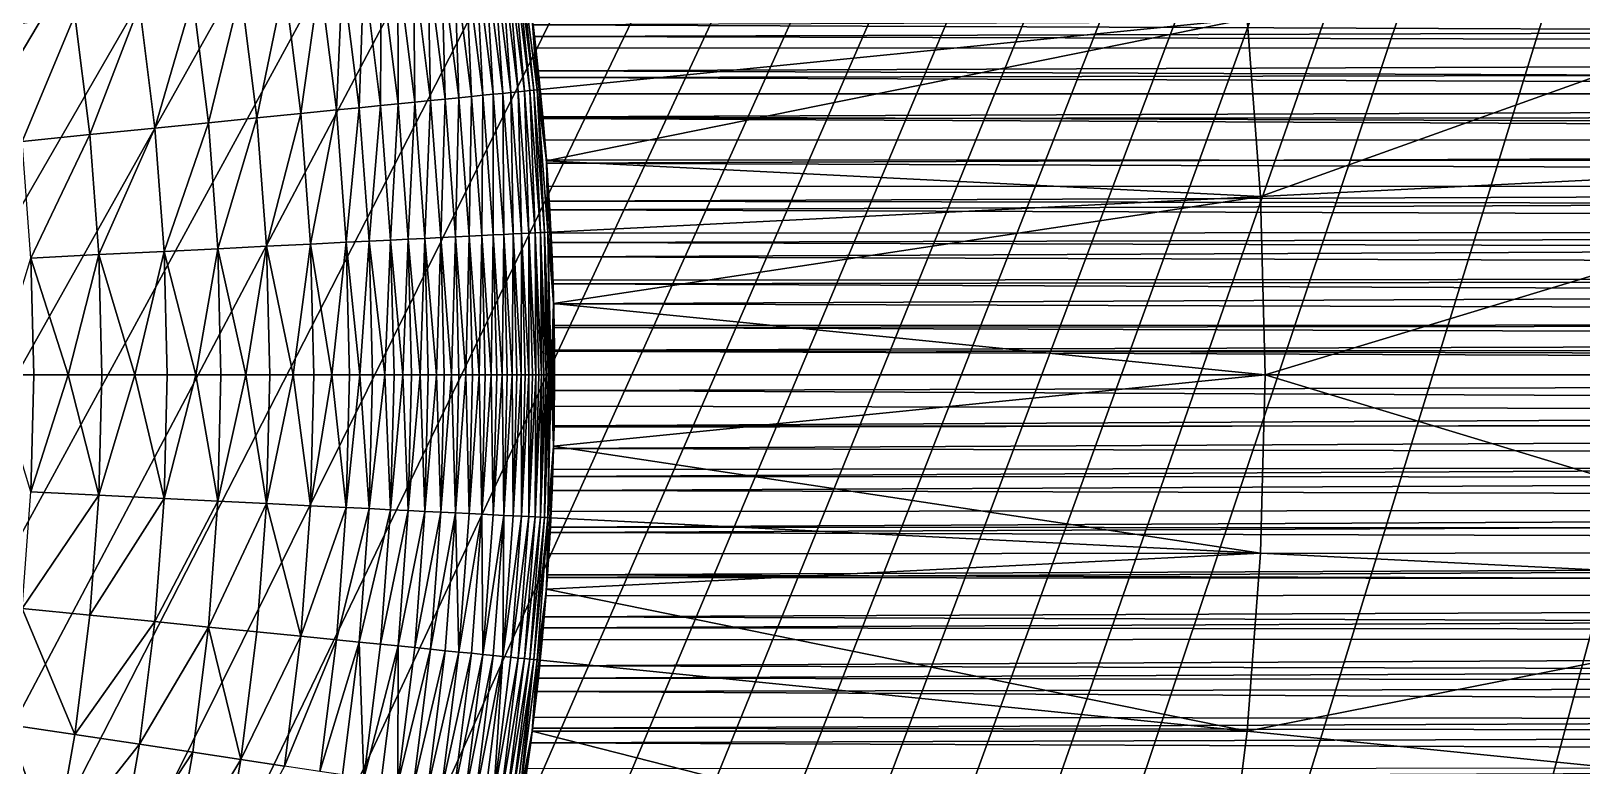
# Model space of a CAD drawing. Header units: millimetres. Extents: x -260 to 430, y -260 to 260.
# Drawn here: x 77.6 to 129.1, y -13 to 11.4 of the extents above; entities that cross this region are included whole.
import ezdxf

# ---------------------------------------------------------------- set-up
doc = ezdxf.new("R2010")
doc.units = ezdxf.units.MM
doc.header["$MEASUREMENT"] = 0
doc.layers.add('MESH_3D', color=2, linetype='CONTINUOUS')

msp = doc.modelspace()

# ---------------------------------------------------------------- linework, layer by layer
at = {"layer": 'MESH_3D'}
for points in [[(181.542, 186.125, 2950), (-259.919, 6.482, 2950), (-260, 0, 2950)], [(181.542, 186.125, 2950), (-260, 0, 2950), (-259.919, -6.482, 2950)], [(181.542, 186.125, 2950), (-259.677, 12.96, 2950), (-259.919, 6.482, 2950)], [(181.542, 186.125, 2950), (-259.919, -6.482, 2950), (-259.677, -12.96, 2950)], [(181.542, 186.125, 2950), (-259.677, -12.96, 2950), (-259.273, -19.43, 2950)], [(181.542, 186.125, 2950), (-259.273, -19.43, 2950), (-258.708, -25.888, 2950)], [(181.542, 186.125, 2950), (-258.708, -25.888, 2950), (-257.982, -32.329, 2950)], [(181.542, 186.125, 2950), (-257.982, -32.329, 2950), (-257.096, -38.751, 2950)], [(181.542, 186.125, 2950), (-257.096, -38.751, 2950), (-256.05, -45.149, 2950)], [(181.542, 186.125, 2950), (-256.05, -45.149, 2950), (-254.845, -51.518, 2950)], [(181.542, 186.125, 2950), (-254.845, -51.518, 2950), (-253.481, -57.855, 2950)], [(181.542, 186.125, 2950), (-253.481, -57.855, 2950), (-251.96, -64.157, 2950)], [(181.542, 186.125, 2950), (-251.96, -64.157, 2950), (-250.282, -70.419, 2950)], [(181.542, 186.125, 2950), (-250.282, -70.419, 2950), (-248.449, -76.636, 2950)], [(181.542, 186.125, 2950), (-248.449, -76.636, 2950), (-246.461, -82.807, 2950)], [(181.542, 186.125, 2950), (-246.461, -82.807, 2950), (-244.32, -88.925, 2950)], [(181.542, 186.125, 2950), (-244.32, -88.925, 2950), (-242.027, -94.989, 2950)], [(181.542, 186.125, 2950), (-242.027, -94.989, 2950), (-239.584, -100.993, 2950)], [(181.542, 186.125, 2950), (-239.584, -100.993, 2950), (-236.992, -106.935, 2950)], [(181.542, 186.125, 2950), (-236.992, -106.935, 2950), (-234.252, -112.81, 2950)], [(181.542, 186.125, 2950), (-234.252, -112.81, 2950), (-231.367, -118.615, 2950)], [(181.542, 186.125, 2950), (-231.367, -118.615, 2950), (-228.338, -124.346, 2950)], [(181.542, 186.125, 2950), (-228.338, -124.346, 2950), (-225.167, -130, 2950)], [(181.542, 186.125, 2950), (-225.167, -130, 2950), (-221.856, -135.573, 2950)], [(181.542, 186.125, 2950), (-221.856, -135.573, 2950), (-218.407, -141.062, 2950)], [(181.542, 186.125, 2950), (-218.407, -141.062, 2950), (-214.822, -146.463, 2950)], [(181.542, 186.125, 2950), (-214.822, -146.463, 2950), (-211.104, -151.773, 2950)], [(181.542, 186.125, 2950), (-211.104, -151.773, 2950), (-207.254, -156.989, 2950)], [(181.542, 186.125, 2950), (-207.254, -156.989, 2950), (-203.276, -162.107, 2950)], [(181.542, 186.125, 2950), (-203.276, -162.107, 2950), (-199.172, -167.125, 2950)], [(181.542, 186.125, 2950), (-199.172, -167.125, 2950), (-194.943, -172.038, 2950)], [(181.542, 186.125, 2950), (-194.943, -172.038, 2950), (-190.593, -176.845, 2950)], [(181.542, 186.125, 2950), (-190.593, -176.845, 2950), (-186.125, -181.542, 2950)], [(181.542, 186.125, 2950), (-186.125, -181.542, 2950), (-181.542, -186.125, 2950)], [(181.542, 186.125, 2950), (-181.542, -186.125, 2950), (-176.845, -190.593, 2950)], [(181.542, 186.125, 2950), (-176.845, -190.593, 2950), (-172.038, -194.943, 2950)], [(181.542, 186.125, 2950), (-172.038, -194.943, 2950), (-167.125, -199.172, 2950)], [(181.542, 186.125, 2950), (-167.125, -199.172, 2950), (-162.107, -203.276, 2950)], [(181.542, 186.125, 2950), (-162.107, -203.276, 2950), (-156.989, -207.254, 2950)], [(181.542, 186.125, 2950), (-156.989, -207.254, 2950), (-151.773, -211.104, 2950)], [(181.542, 186.125, 2950), (-151.773, -211.104, 2950), (-146.463, -214.822, 2950)], [(181.542, 186.125, 2950), (-146.463, -214.822, 2950), (-141.062, -218.407, 2950)], [(181.542, 186.125, 2950), (-141.062, -218.407, 2950), (-135.573, -221.856, 2950)], [(181.542, 186.125, 2950), (-135.573, -221.856, 2950), (-130, -225.167, 2950)], [(181.542, 186.125, 2950), (-130, -225.167, 2950), (-124.346, -228.338, 2950)], [(181.542, 186.125, 2950), (-124.346, -228.338, 2950), (-118.615, -231.367, 2950)], [(181.542, 186.125, 2950), (-118.615, -231.367, 2950), (-112.81, -234.252, 2950)], [(181.542, 186.125, 2950), (-112.81, -234.252, 2950), (-106.935, -236.992, 2950)], [(181.542, 186.125, 2950), (-106.935, -236.992, 2950), (-100.993, -239.584, 2950)], [(181.542, 186.125, 2950), (-100.993, -239.584, 2950), (-94.989, -242.027, 2950)], [(181.542, 186.125, 2950), (-94.989, -242.027, 2950), (-88.925, -244.32, 2950)], [(181.542, 186.125, 2950), (-88.925, -244.32, 2950), (-82.807, -246.461, 2950)], [(181.542, 186.125, 2950), (-82.807, -246.461, 2950), (-76.636, -248.449, 2950)], [(181.542, 186.125, 2950), (-76.636, -248.449, 2950), (-70.419, -250.282, 2950)], [(181.542, 186.125, 2950), (-70.419, -250.282, 2950), (-64.157, -251.96, 2950)], [(181.542, 186.125, 2950), (-64.157, -251.96, 2950), (-57.855, -253.481, 2950)], [(181.542, 186.125, 2950), (-57.855, -253.481, 2950), (-51.518, -254.845, 2950)], [(181.542, 186.125, 2950), (-51.518, -254.845, 2950), (-45.149, -256.05, 2950)], [(181.542, 186.125, 2950), (-45.149, -256.05, 2950), (-38.751, -257.096, 2950)], [(181.542, 186.125, 2950), (-38.751, -257.096, 2950), (-32.329, -257.982, 2950)], [(181.542, 186.125, 2950), (-32.329, -257.982, 2950), (-25.888, -258.708, 2950)], [(181.542, 186.125, 2950), (-25.888, -258.708, 2950), (-19.43, -259.273, 2950)], [(181.542, 186.125, 2950), (-19.43, -259.273, 2950), (-12.96, -259.677, 2950)], [(181.542, 186.125, 2950), (-12.96, -259.677, 2950), (-6.482, -259.919, 2950)], [(181.542, 186.125, 2950), (-6.482, -259.919, 2950), (0, -260, 2950)], [(181.542, 186.125, 2950), (0, -260, 2950), (6.482, -259.919, 2950)], [(181.542, 186.125, 2950), (6.482, -259.919, 2950), (12.96, -259.677, 2950)], [(181.542, 186.125, 2950), (12.96, -259.677, 2950), (19.43, -259.273, 2950)], [(181.542, 186.125, 2950), (19.43, -259.273, 2950), (25.888, -258.708, 2950)], [(181.542, 186.125, 2950), (25.888, -258.708, 2950), (32.329, -257.982, 2950)], [(181.542, 186.125, 2950), (32.329, -257.982, 2950), (45.149, -256.05, 2950)], [(181.542, 186.125, 2950), (45.149, -256.05, 2950), (64.157, -251.96, 2950)], [(181.542, 186.125, 2950), (64.157, -251.96, 2950), (82.807, -246.461, 2950)], [(181.542, 186.125, 2950), (82.807, -246.461, 2950), (106.935, -236.992, 2950)], [(181.542, 186.125, 2950), (106.935, -236.992, 2950), (135.573, -221.856, 2950)], [(92.391, 13.926, -8.586), (92.623, 9.268, -9.487), (92.046, 13.874, -9.487)], [(92.7, 13.972, -7.688), (92.971, 9.303, -8.586), (92.391, 13.926, -8.586)], [(92.391, 13.926, -8.586), (92.971, 9.303, -8.586), (92.623, 9.268, -9.487)], [(92.975, 14.014, -6.786), (93.282, 9.334, -7.688), (92.7, 13.972, -7.688)], [(92.7, 13.972, -7.688), (93.282, 9.334, -7.688), (92.971, 9.303, -8.586)], [(93.217, 14.05, -5.878), (93.558, 9.362, -6.786), (92.975, 14.014, -6.786)], [(92.975, 14.014, -6.786), (93.558, 9.362, -6.786), (93.282, 9.334, -7.688)], [(93.423, 14.081, -4.973), (93.801, 9.386, -5.878), (93.217, 14.05, -5.878)], [(93.217, 14.05, -5.878), (93.801, 9.386, -5.878), (93.558, 9.362, -6.786)], [(93.594, 14.107, -4.065), (94.008, 9.407, -4.973), (93.423, 14.081, -4.973)], [(93.423, 14.081, -4.973), (94.008, 9.407, -4.973), (93.801, 9.386, -5.878)], [(93.732, 14.128, -3.153), (94.181, 9.424, -4.065), (93.594, 14.107, -4.065)], [(93.594, 14.107, -4.065), (94.181, 9.424, -4.065), (94.008, 9.407, -4.973)], [(93.834, 14.143, -2.245), (94.319, 9.438, -3.153), (93.732, 14.128, -3.153)], [(93.732, 14.128, -3.153), (94.319, 9.438, -3.153), (94.181, 9.424, -4.065)], [(93.834, 14.143, -2.245), (94.263, 11.813), (94.422, 9.448, -2.245)], [(93.834, 14.143, -2.245), (94.422, 9.448, -2.245), (94.319, 9.438, -3.153)], [(141.437, 14.153, 2228.571), (118.424, 5.91, 2214.286), (117.982, 11.806, 2214.286)], [(141.437, 14.153, 2228.571), (141.966, 7.085, 2228.571), (118.424, 5.91, 2214.286)], [(89.251, 13.452, -14.817), (89.232, 8.929, -15.675), (88.676, 13.366, -15.675)], [(89.251, 13.452, -14.817), (89.811, 8.987, -14.817), (89.232, 8.929, -15.675)], [(89.801, 13.535, -13.942), (89.811, 8.987, -14.817), (89.251, 13.452, -14.817)], [(90.32, 13.614, -13.056), (90.364, 9.042, -13.942), (89.801, 13.535, -13.942)], [(89.801, 13.535, -13.942), (90.364, 9.042, -13.942), (89.811, 8.987, -14.817)], [(90.802, 13.686, -12.172), (90.887, 9.095, -13.056), (90.32, 13.614, -13.056)], [(90.32, 13.614, -13.056), (90.887, 9.095, -13.056), (90.364, 9.042, -13.942)], [(91.252, 13.754, -11.28), (91.372, 9.143, -12.172), (90.802, 13.686, -12.172)], [(90.802, 13.686, -12.172), (91.372, 9.143, -12.172), (90.887, 9.095, -13.056)], [(91.668, 13.817, -10.381), (91.824, 9.188, -11.28), (91.252, 13.754, -11.28)], [(91.252, 13.754, -11.28), (91.824, 9.188, -11.28), (91.372, 9.143, -12.172)], [(92.046, 13.874, -9.487), (92.243, 9.23, -10.381), (91.668, 13.817, -10.381)], [(91.668, 13.817, -10.381), (92.243, 9.23, -10.381), (91.824, 9.188, -11.28)], [(92.046, 13.874, -9.487), (92.623, 9.268, -9.487), (92.243, 9.23, -10.381)], [(86.048, 12.97, -19.056), (85.132, 8.519, -20.646), (84.601, 12.752, -20.646)], [(86.048, 12.97, -19.056), (86.588, 8.664, -19.056), (85.132, 8.519, -20.646)], [(87.219, 13.146, -17.643), (86.588, 8.664, -19.056), (86.048, 12.97, -19.056)], [(87.219, 13.146, -17.643), (87.766, 8.782, -17.643), (86.588, 8.664, -19.056)], [(87.966, 13.259, -16.667), (87.766, 8.782, -17.643), (87.219, 13.146, -17.643)], [(87.966, 13.259, -16.667), (88.518, 8.858, -16.667), (87.766, 8.782, -17.643)], [(88.676, 13.366, -15.675), (88.518, 8.858, -16.667), (87.966, 13.259, -16.667)], [(88.676, 13.366, -15.675), (89.232, 8.929, -15.675), (88.518, 8.858, -16.667)], [(83.001, 12.51, -22.245), (81.746, 8.18, -23.852), (81.237, 12.244, -23.852)], [(83.001, 12.51, -22.245), (83.521, 8.358, -22.245), (81.746, 8.18, -23.852)], [(84.601, 12.752, -20.646), (83.521, 8.358, -22.245), (83.001, 12.51, -22.245)], [(84.601, 12.752, -20.646), (85.132, 8.519, -20.646), (83.521, 8.358, -22.245)], [(94.165, 12.569, 112.901), (94.336, 11.215, 112.741), (94.263, 11.813)], [(94.336, 11.215, 112.741), (94.165, 12.569, 112.901), (406.582, 12.155, 399.183)], [(79.088, 11.921, -25.632), (77.343, 7.739, -27.31), (76.861, 11.585, -27.31)], [(79.088, 11.921, -25.632), (79.584, 7.964, -25.632), (77.343, 7.739, -27.31)], [(81.237, 12.244, -23.852), (79.584, 7.964, -25.632), (79.088, 11.921, -25.632)], [(81.237, 12.244, -23.852), (81.746, 8.18, -23.852), (79.584, 7.964, -25.632)], [(94.289, 11.6, 300.078), (290.84, 10.814, 480.423), (291.091, 12.309, 480.313)], [(94.336, 11.215, 112.741), (406.582, 12.155, 399.183), (406.772, 10.433, 398.976)], [(94.491, 9.455, -1.336), (94.422, 9.448, -2.245), (94.263, 11.813)], [(94.524, 9.459, -0.441), (94.263, 11.813), (94.528, 9.459)], [(94.524, 9.459, -0.441), (94.491, 9.455, -1.336), (94.263, 11.813)], [(94.263, 11.813), (94.336, 11.215, 112.741), (94.528, 9.459)], [(94.263, 11.813, 2200), (94.528, 9.459, 2200), (94.379, 10.841, 300.329)], [(94.263, 11.813, 2200), (94.379, 10.841, 300.329), (94.289, 11.6, 300.078)], [(117.982, 11.806, 2214.286), (94.528, 9.459, 2200), (94.263, 11.813, 2200)], [(94.289, 11.6, 300.078), (94.379, 10.841, 300.329), (290.84, 10.814, 480.423)], [(117.982, 11.806, 2214.286), (94.734, 7.099, 2200), (94.528, 9.459, 2200)], [(117.982, 11.806, 2214.286), (118.424, 5.91, 2214.286), (94.734, 7.099, 2200)], [(94.336, 11.215, 112.741), (94.487, 9.857, 112.6), (94.528, 9.459)], [(94.487, 9.857, 112.6), (94.336, 11.215, 112.741), (406.772, 10.433, 398.976)], [(94.528, 9.459, 2200), (94.464, 10.08, 300.562), (94.379, 10.841, 300.329)], [(94.379, 10.841, 300.329), (94.464, 10.08, 300.562), (290.84, 10.814, 480.423)], [(94.464, 10.08, 300.562), (290.623, 9.315, 480.519), (290.84, 10.814, 480.423)], [(94.487, 9.857, 112.6), (406.772, 10.433, 398.976), (406.934, 8.704, 398.8)], [(94.528, 9.459, 2200), (94.542, 9.316, 300.779), (94.464, 10.08, 300.562)], [(94.464, 10.08, 300.562), (94.542, 9.316, 300.779), (290.623, 9.315, 480.519)], [(94.487, 9.857, 112.6), (94.619, 8.496, 112.477), (94.528, 9.459)], [(94.619, 8.496, 112.477), (94.487, 9.857, 112.6), (406.934, 8.704, 398.8)], [(92.623, 9.268, -9.487), (92.588, 4.621, -10.381), (92.243, 9.23, -10.381)], [(92.623, 9.268, -9.487), (92.97, 4.64, -9.487), (92.588, 4.621, -10.381)], [(92.971, 9.303, -8.586), (92.97, 4.64, -9.487), (92.623, 9.268, -9.487)], [(92.971, 9.303, -8.586), (93.319, 4.657, -8.586), (92.97, 4.64, -9.487)], [(93.282, 9.334, -7.688), (93.319, 4.657, -8.586), (92.971, 9.303, -8.586)], [(93.558, 9.362, -6.786), (93.631, 4.673, -7.688), (93.282, 9.334, -7.688)], [(93.282, 9.334, -7.688), (93.631, 4.673, -7.688), (93.319, 4.657, -8.586)], [(93.801, 9.386, -5.878), (93.909, 4.687, -6.786), (93.558, 9.362, -6.786)], [(93.558, 9.362, -6.786), (93.909, 4.687, -6.786), (93.631, 4.673, -7.688)], [(94.008, 9.407, -4.973), (94.153, 4.699, -5.878), (93.801, 9.386, -5.878)], [(93.801, 9.386, -5.878), (94.153, 4.699, -5.878), (93.909, 4.687, -6.786)], [(94.181, 9.424, -4.065), (94.361, 4.709, -4.973), (94.008, 9.407, -4.973)], [(94.008, 9.407, -4.973), (94.361, 4.709, -4.973), (94.153, 4.699, -5.878)], [(94.319, 9.438, -3.153), (94.534, 4.718, -4.065), (94.181, 9.424, -4.065)], [(94.181, 9.424, -4.065), (94.534, 4.718, -4.065), (94.361, 4.709, -4.973)], [(94.422, 9.448, -2.245), (94.673, 4.725, -3.153), (94.319, 9.438, -3.153)], [(94.319, 9.438, -3.153), (94.673, 4.725, -3.153), (94.534, 4.718, -4.065)], [(94.491, 9.455, -1.336), (94.734, 7.099), (94.422, 9.448, -2.245)], [(94.422, 9.448, -2.245), (94.734, 7.099), (94.776, 4.73, -2.245)], [(94.422, 9.448, -2.245), (94.776, 4.73, -2.245), (94.673, 4.725, -3.153)], [(94.524, 9.459, -0.441), (94.734, 7.099), (94.491, 9.455, -1.336)], [(94.524, 9.459, -0.441), (94.528, 9.459), (94.734, 7.099)], [(94.528, 9.459), (94.619, 8.496, 112.477), (94.734, 7.099)], [(94.528, 9.459, 2200), (94.734, 7.099, 2200), (94.614, 8.551, 300.978)], [(94.528, 9.459, 2200), (94.614, 8.551, 300.978), (94.542, 9.316, 300.779)], [(94.542, 9.316, 300.779), (94.614, 8.551, 300.978), (290.623, 9.315, 480.519)], [(94.614, 8.551, 300.978), (290.437, 7.811, 480.601), (290.623, 9.315, 480.519)], [(87.766, 8.782, -17.643), (86.912, 4.338, -19.056), (86.588, 8.664, -19.056)], [(87.766, 8.782, -17.643), (88.094, 4.397, -17.643), (86.912, 4.338, -19.056)], [(88.518, 8.858, -16.667), (88.094, 4.397, -17.643), (87.766, 8.782, -17.643)], [(88.518, 8.858, -16.667), (88.85, 4.434, -16.667), (88.094, 4.397, -17.643)], [(89.232, 8.929, -15.675), (88.85, 4.434, -16.667), (88.518, 8.858, -16.667)], [(89.232, 8.929, -15.675), (89.566, 4.47, -15.675), (88.85, 4.434, -16.667)], [(89.811, 8.987, -14.817), (89.566, 4.47, -15.675), (89.232, 8.929, -15.675)], [(89.811, 8.987, -14.817), (90.147, 4.499, -14.817), (89.566, 4.47, -15.675)], [(90.364, 9.042, -13.942), (90.147, 4.499, -14.817), (89.811, 8.987, -14.817)], [(90.364, 9.042, -13.942), (90.703, 4.527, -13.942), (90.147, 4.499, -14.817)], [(90.887, 9.095, -13.056), (90.703, 4.527, -13.942), (90.364, 9.042, -13.942)], [(90.887, 9.095, -13.056), (91.227, 4.553, -13.056), (90.703, 4.527, -13.942)], [(91.372, 9.143, -12.172), (91.227, 4.553, -13.056), (90.887, 9.095, -13.056)], [(91.372, 9.143, -12.172), (91.714, 4.577, -12.172), (91.227, 4.553, -13.056)], [(91.824, 9.188, -11.28), (91.714, 4.577, -12.172), (91.372, 9.143, -12.172)], [(91.824, 9.188, -11.28), (92.168, 4.6, -11.28), (91.714, 4.577, -12.172)], [(92.243, 9.23, -10.381), (92.168, 4.6, -11.28), (91.824, 9.188, -11.28)], [(92.243, 9.23, -10.381), (92.588, 4.621, -10.381), (92.168, 4.6, -11.28)], [(83.521, 8.358, -22.245), (82.052, 4.095, -23.852), (81.746, 8.18, -23.852)], [(83.521, 8.358, -22.245), (83.834, 4.184, -22.245), (82.052, 4.095, -23.852)], [(85.132, 8.519, -20.646), (83.834, 4.184, -22.245), (83.521, 8.358, -22.245)], [(85.132, 8.519, -20.646), (85.451, 4.265, -20.646), (83.834, 4.184, -22.245)], [(86.588, 8.664, -19.056), (85.451, 4.265, -20.646), (85.132, 8.519, -20.646)], [(86.588, 8.664, -19.056), (86.912, 4.338, -19.056), (85.451, 4.265, -20.646)], [(94.734, 7.099, 2200), (94.681, 7.784, 301.161), (94.614, 8.551, 300.978)], [(94.614, 8.551, 300.978), (94.681, 7.784, 301.161), (290.437, 7.811, 480.601)], [(94.619, 8.496, 112.477), (406.934, 8.704, 398.8), (407.066, 6.97, 398.656)], [(94.619, 8.496, 112.477), (94.732, 7.131, 112.372), (94.734, 7.099)], [(94.732, 7.131, 112.372), (94.619, 8.496, 112.477), (407.066, 6.97, 398.656)], [(79.584, 7.964, -25.632), (77.632, 3.874, -27.31), (77.343, 7.739, -27.31)], [(79.584, 7.964, -25.632), (79.882, 3.987, -25.632), (77.632, 3.874, -27.31)], [(81.746, 8.18, -23.852), (79.882, 3.987, -25.632), (79.584, 7.964, -25.632)], [(81.746, 8.18, -23.852), (82.052, 4.095, -23.852), (79.882, 3.987, -25.632)], [(94.681, 7.784, 301.161), (94.741, 7.015, 301.327), (290.437, 7.811, 480.601)], [(94.734, 7.099, 2200), (94.741, 7.015, 301.327), (94.681, 7.784, 301.161)], [(94.741, 7.015, 301.327), (290.284, 6.303, 480.668), (290.437, 7.811, 480.601)], [(94.732, 7.131, 112.372), (94.825, 5.763, 112.286), (94.734, 7.099)], [(94.825, 5.763, 112.286), (94.732, 7.131, 112.372), (407.066, 6.97, 398.656)], [(94.844, 4.733, -1.336), (94.776, 4.73, -2.245), (94.734, 7.099)], [(94.878, 4.735, -0.441), (94.734, 7.099), (94.882, 4.735)], [(94.878, 4.735, -0.441), (94.844, 4.733, -1.336), (94.734, 7.099)], [(94.734, 7.099), (94.825, 5.763, 112.286), (94.882, 4.735)], [(94.734, 7.099, 2200), (94.795, 6.244, 301.476), (94.741, 7.015, 301.327)], [(94.734, 7.099, 2200), (94.882, 4.735, 2200), (94.795, 6.244, 301.476)], [(118.424, 5.91, 2214.286), (94.882, 4.735, 2200), (94.734, 7.099, 2200)], [(94.741, 7.015, 301.327), (94.795, 6.244, 301.476), (290.284, 6.303, 480.668)], [(94.825, 5.763, 112.286), (407.066, 6.97, 398.656), (407.168, 5.231, 398.543)], [(141.966, 7.085, 2228.571), (118.571, 0, 2214.286), (118.424, 5.91, 2214.286)], [(141.966, 7.085, 2228.571), (142.143, 0, 2228.571), (118.571, 0, 2214.286)], [(94.795, 6.244, 301.476), (94.842, 5.471, 301.608), (290.284, 6.303, 480.668)], [(94.882, 4.735, 2200), (94.842, 5.471, 301.608), (94.795, 6.244, 301.476)], [(94.842, 5.471, 301.608), (290.164, 4.793, 480.721), (290.284, 6.303, 480.668)], [(94.825, 5.763, 112.286), (94.898, 4.391, 112.217), (94.882, 4.735)], [(94.898, 4.391, 112.217), (94.825, 5.763, 112.286), (407.168, 5.231, 398.543)], [(118.424, 5.91, 2214.286), (94.97, 2.368, 2200), (94.882, 4.735, 2200)], [(118.424, 5.91, 2214.286), (118.571, 0, 2214.286), (94.97, 2.368, 2200)], [(94.882, 4.735, 2200), (94.884, 4.696, 301.723), (94.842, 5.471, 301.608)], [(94.842, 5.471, 301.608), (94.884, 4.696, 301.723), (290.164, 4.793, 480.721)], [(94.898, 4.391, 112.217), (407.168, 5.231, 398.543), (407.242, 3.489, 398.463)], [(92.97, 4.64, -9.487), (92.899, 0, -9.934), (92.588, 4.621, -10.381)], [(92.97, 4.64, -9.487), (93.086, 0, -9.487), (92.899, 0, -9.934)], [(93.319, 4.657, -8.586), (93.264, 0, -9.038), (92.97, 4.64, -9.487)], [(92.97, 4.64, -9.487), (93.264, 0, -9.038), (93.086, 0, -9.487)], [(93.319, 4.657, -8.586), (93.435, 0, -8.586), (93.264, 0, -9.038)], [(93.631, 4.673, -7.688), (93.596, 0, -8.136), (93.319, 4.657, -8.586)], [(93.319, 4.657, -8.586), (93.596, 0, -8.136), (93.435, 0, -8.586)], [(93.631, 4.673, -7.688), (93.747, 0, -7.688), (93.596, 0, -8.136)], [(93.909, 4.687, -6.786), (93.891, 0, -7.237), (93.631, 4.673, -7.688)], [(93.631, 4.673, -7.688), (93.891, 0, -7.237), (93.747, 0, -7.688)], [(93.909, 4.687, -6.786), (94.026, 0, -6.786), (93.891, 0, -7.237)], [(94.153, 4.699, -5.878), (94.152, 0, -6.333), (93.909, 4.687, -6.786)], [(93.909, 4.687, -6.786), (94.152, 0, -6.333), (94.026, 0, -6.786)], [(94.153, 4.699, -5.878), (94.27, 0, -5.878), (94.152, 0, -6.333)], [(94.361, 4.709, -4.973), (94.379, 0, -5.424), (94.153, 4.699, -5.878)], [(94.153, 4.699, -5.878), (94.379, 0, -5.424), (94.27, 0, -5.878)], [(94.534, 4.718, -4.065), (94.569, 0, -4.52), (94.361, 4.709, -4.973)], [(94.361, 4.709, -4.973), (94.478, 0, -4.973), (94.379, 0, -5.424)], [(94.361, 4.709, -4.973), (94.569, 0, -4.52), (94.478, 0, -4.973)], [(94.673, 4.725, -3.153), (94.725, 0, -3.61), (94.534, 4.718, -4.065)], [(94.534, 4.718, -4.065), (94.651, 0, -4.065), (94.569, 0, -4.52)], [(94.534, 4.718, -4.065), (94.725, 0, -3.61), (94.651, 0, -4.065)], [(94.776, 4.73, -2.245), (94.847, 0, -2.698), (94.673, 4.725, -3.153)], [(94.673, 4.725, -3.153), (94.79, 0, -3.153), (94.725, 0, -3.61)], [(94.673, 4.725, -3.153), (94.847, 0, -2.698), (94.79, 0, -3.153)], [(94.844, 4.733, -1.336), (94.97, 2.368), (94.776, 4.73, -2.245)], [(94.776, 4.73, -2.245), (94.97, 2.368), (94.894, 0, -2.245)], [(94.776, 4.73, -2.245), (94.894, 0, -2.245), (94.847, 0, -2.698)], [(94.878, 4.735, -0.441), (94.97, 2.368), (94.844, 4.733, -1.336)], [(94.878, 4.735, -0.441), (94.882, 4.735), (94.97, 2.368)], [(94.882, 4.735), (94.898, 4.391, 112.217), (94.952, 3.015, 112.168)], [(94.882, 4.735), (94.952, 3.015, 112.168), (94.97, 2.368)], [(94.882, 4.735, 2200), (94.919, 3.918, 301.82), (94.884, 4.696, 301.723)], [(94.882, 4.735, 2200), (94.97, 2.368, 2200), (94.919, 3.918, 301.82)], [(94.884, 4.696, 301.723), (94.919, 3.918, 301.82), (290.164, 4.793, 480.721)], [(94.919, 3.918, 301.82), (290.077, 3.28, 480.759), (290.164, 4.793, 480.721)], [(83.834, 4.184, -22.245), (83.102, 0, -23.016), (82.052, 4.095, -23.852)], [(83.834, 4.184, -22.245), (83.938, 0, -22.245), (83.102, 0, -23.016)], [(85.451, 4.265, -20.646), (84.757, 0, -21.455), (83.834, 4.184, -22.245)], [(83.834, 4.184, -22.245), (84.757, 0, -21.455), (83.938, 0, -22.245)], [(85.451, 4.265, -20.646), (85.557, 0, -20.646), (84.757, 0, -21.455)], [(86.912, 4.338, -19.056), (86.337, 0, -19.818), (85.451, 4.265, -20.646)], [(85.451, 4.265, -20.646), (86.337, 0, -19.818), (85.557, 0, -20.646)], [(86.912, 4.338, -19.056), (87.02, 0, -19.056), (86.337, 0, -19.818)], [(88.094, 4.397, -17.643), (87.62, 0, -18.356), (86.912, 4.338, -19.056)], [(86.912, 4.338, -19.056), (87.62, 0, -18.356), (87.02, 0, -19.056)], [(88.094, 4.397, -17.643), (88.204, 0, -17.643), (87.62, 0, -18.356)], [(88.85, 4.434, -16.667), (88.541, 0, -17.216), (88.094, 4.397, -17.643)], [(88.094, 4.397, -17.643), (88.541, 0, -17.216), (88.204, 0, -17.643)], [(88.85, 4.434, -16.667), (88.96, 0, -16.667), (88.541, 0, -17.216)], [(89.566, 4.47, -15.675), (89.369, 0, -16.11), (88.85, 4.434, -16.667)], [(88.85, 4.434, -16.667), (89.369, 0, -16.11), (88.96, 0, -16.667)], [(89.566, 4.47, -15.675), (89.678, 0, -15.675), (89.369, 0, -16.11)], [(90.147, 4.499, -14.817), (89.972, 0, -15.249), (89.566, 4.47, -15.675)], [(89.566, 4.47, -15.675), (89.972, 0, -15.249), (89.678, 0, -15.675)], [(90.147, 4.499, -14.817), (90.26, 0, -14.817), (89.972, 0, -15.249)], [(90.703, 4.527, -13.942), (90.541, 0, -14.382), (90.147, 4.499, -14.817)], [(90.147, 4.499, -14.817), (90.541, 0, -14.382), (90.26, 0, -14.817)], [(90.703, 4.527, -13.942), (90.815, 0, -13.942), (90.541, 0, -14.382)], [(91.227, 4.553, -13.056), (91.083, 0, -13.499), (90.703, 4.527, -13.942)], [(90.703, 4.527, -13.942), (91.083, 0, -13.499), (90.815, 0, -13.942)], [(91.227, 4.553, -13.056), (91.341, 0, -13.056), (91.083, 0, -13.499)], [(91.714, 4.577, -12.172), (91.588, 0, -12.616), (91.227, 4.553, -13.056)], [(91.227, 4.553, -13.056), (91.588, 0, -12.616), (91.341, 0, -13.056)], [(91.714, 4.577, -12.172), (91.828, 0, -12.172), (91.588, 0, -12.616)], [(92.168, 4.6, -11.28), (92.06, 0, -11.726), (91.714, 4.577, -12.172)], [(91.714, 4.577, -12.172), (92.06, 0, -11.726), (91.828, 0, -12.172)], [(92.168, 4.6, -11.28), (92.283, 0, -11.28), (92.06, 0, -11.726)], [(92.588, 4.621, -10.381), (92.498, 0, -10.829), (92.168, 4.6, -11.28)], [(92.168, 4.6, -11.28), (92.498, 0, -10.829), (92.283, 0, -11.28)], [(92.588, 4.621, -10.381), (92.704, 0, -10.381), (92.498, 0, -10.829)], [(92.588, 4.621, -10.381), (92.899, 0, -9.934), (92.704, 0, -10.381)], [(94.952, 3.015, 112.168), (94.898, 4.391, 112.217), (407.242, 3.489, 398.463)], [(77.632, 3.874, -27.31), (77.729, 0, -27.31), (76.447, 0, -28.2)], [(79.882, 3.987, -25.632), (78.864, 0, -26.483), (77.632, 3.874, -27.31)], [(77.632, 3.874, -27.31), (78.864, 0, -26.483), (77.729, 0, -27.31)], [(79.882, 3.987, -25.632), (79.981, 0, -25.632), (78.864, 0, -26.483)], [(82.052, 4.095, -23.852), (81.079, 0, -24.755), (79.882, 3.987, -25.632)], [(79.882, 3.987, -25.632), (81.079, 0, -24.755), (79.981, 0, -25.632)], [(82.052, 4.095, -23.852), (82.154, 0, -23.852), (81.079, 0, -24.755)], [(82.052, 4.095, -23.852), (83.102, 0, -23.016), (82.154, 0, -23.852)], [(94.97, 2.368, 2200), (94.948, 3.139, 301.9), (94.919, 3.918, 301.82)], [(94.919, 3.918, 301.82), (94.948, 3.139, 301.9), (290.077, 3.28, 480.759)], [(94.948, 3.139, 301.9), (94.971, 2.358, 301.962), (290.077, 3.28, 480.759)], [(94.97, 2.368, 2200), (94.971, 2.358, 301.962), (94.948, 3.139, 301.9)], [(94.952, 3.015, 112.168), (407.242, 3.489, 398.463), (407.286, 1.745, 398.415)], [(94.971, 2.358, 301.962), (290.022, 1.766, 480.783), (290.077, 3.28, 480.759)], [(94.952, 3.015, 112.168), (94.986, 1.636, 112.137), (94.97, 2.368)], [(94.986, 1.636, 112.137), (94.952, 3.015, 112.168), (407.286, 1.745, 398.415)], [(94.97, 2.368), (94.932, 0, -1.791), (94.894, 0, -2.245)], [(94.97, 2.368), (94.962, 0, -1.336), (94.932, 0, -1.791)], [(94.97, 2.368), (94.984, 0, -0.881), (94.962, 0, -1.336)], [(94.97, 2.368), (94.996, 0, -0.441), (94.984, 0, -0.881)], [(94.97, 2.368), (95, 0), (94.996, 0, -0.441)], [(94.97, 2.368), (94.986, 1.636, 112.137), (94.996, 0.819, 112.127)], [(94.97, 2.368), (94.996, 0.819, 112.127), (95, 0)], [(94.97, 2.368, 2200), (95, 0, 2200), (94.987, 1.574, 302.007)], [(94.97, 2.368, 2200), (94.987, 1.574, 302.007), (94.971, 2.358, 301.962)], [(118.571, 0, 2214.286), (95, 0, 2200), (94.97, 2.368, 2200)], [(94.971, 2.358, 301.962), (94.987, 1.574, 302.007), (290.022, 1.766, 480.783)], [(94.996, 0.819, 112.127), (94.986, 1.636, 112.137), (407.286, 1.745, 398.415)], [(94.987, 1.574, 302.007), (290.006, 0.883, 480.791), (290.022, 1.766, 480.783)], [(95, 0, 2200), (94.997, 0.788, 302.034), (94.987, 1.574, 302.007)], [(94.987, 1.574, 302.007), (94.997, 0.788, 302.034), (290.006, 0.883, 480.791)], [(94.996, 0.819, 112.127), (407.286, 1.745, 398.415), (407.301, 0, 398.399)], [(94.996, 0.819, 112.127), (95, 0, 112.124), (95, 0)], [(95, 0, 112.124), (94.996, 0.819, 112.127), (407.301, 0, 398.399)], [(94.997, 0.788, 302.034), (290, 0, 480.793), (290.006, 0.883, 480.791)], [(95, 0, 2200), (95, 0, 302.043), (94.997, 0.788, 302.034)], [(94.997, 0.788, 302.034), (95, 0, 302.043), (290, 0, 480.793)], [(77.632, -3.874, -27.31), (76.447, 0, -28.2), (77.729, 0, -27.31)], [(77.632, -3.874, -27.31), (77.729, 0, -27.31), (78.864, 0, -26.483)], [(79.882, -3.987, -25.632), (77.632, -3.874, -27.31), (78.864, 0, -26.483)], [(79.882, -3.987, -25.632), (78.864, 0, -26.483), (79.981, 0, -25.632)], [(79.882, -3.987, -25.632), (79.981, 0, -25.632), (81.079, 0, -24.755)], [(82.052, -4.095, -23.852), (79.882, -3.987, -25.632), (81.079, 0, -24.755)], [(82.052, -4.095, -23.852), (81.079, 0, -24.755), (82.154, 0, -23.852)], [(82.052, -4.095, -23.852), (82.154, 0, -23.852), (83.102, 0, -23.016)], [(83.834, -4.184, -22.245), (82.052, -4.095, -23.852), (83.102, 0, -23.016)], [(83.834, -4.184, -22.245), (83.102, 0, -23.016), (83.938, 0, -22.245)], [(83.834, -4.184, -22.245), (83.938, 0, -22.245), (84.757, 0, -21.455)], [(85.451, -4.265, -20.646), (83.834, -4.184, -22.245), (84.757, 0, -21.455)], [(85.451, -4.265, -20.646), (84.757, 0, -21.455), (85.557, 0, -20.646)], [(85.451, -4.265, -20.646), (85.557, 0, -20.646), (86.337, 0, -19.818)], [(86.912, -4.338, -19.056), (85.451, -4.265, -20.646), (86.337, 0, -19.818)], [(86.912, -4.338, -19.056), (86.337, 0, -19.818), (87.02, 0, -19.056)], [(86.912, -4.338, -19.056), (87.02, 0, -19.056), (87.62, 0, -18.356)], [(88.094, -4.397, -17.643), (86.912, -4.338, -19.056), (87.62, 0, -18.356)], [(88.094, -4.397, -17.643), (87.62, 0, -18.356), (88.204, 0, -17.643)], [(88.094, -4.397, -17.643), (88.204, 0, -17.643), (88.541, 0, -17.216)], [(88.85, -4.434, -16.667), (88.094, -4.397, -17.643), (88.541, 0, -17.216)], [(88.85, -4.434, -16.667), (88.541, 0, -17.216), (88.96, 0, -16.667)], [(88.85, -4.434, -16.667), (88.96, 0, -16.667), (89.369, 0, -16.11)], [(89.566, -4.47, -15.675), (88.85, -4.434, -16.667), (89.369, 0, -16.11)], [(89.566, -4.47, -15.675), (89.369, 0, -16.11), (89.678, 0, -15.675)], [(89.566, -4.47, -15.675), (89.678, 0, -15.675), (89.972, 0, -15.249)], [(90.147, -4.499, -14.817), (89.566, -4.47, -15.675), (89.972, 0, -15.249)], [(90.147, -4.499, -14.817), (89.972, 0, -15.249), (90.26, 0, -14.817)], [(90.147, -4.499, -14.817), (90.26, 0, -14.817), (90.541, 0, -14.382)], [(90.703, -4.527, -13.942), (90.147, -4.499, -14.817), (90.541, 0, -14.382)], [(90.703, -4.527, -13.942), (90.541, 0, -14.382), (90.815, 0, -13.942)], [(90.703, -4.527, -13.942), (90.815, 0, -13.942), (91.083, 0, -13.499)], [(91.227, -4.553, -13.056), (90.703, -4.527, -13.942), (91.083, 0, -13.499)], [(91.227, -4.553, -13.056), (91.083, 0, -13.499), (91.341, 0, -13.056)], [(91.227, -4.553, -13.056), (91.341, 0, -13.056), (91.588, 0, -12.616)], [(91.714, -4.577, -12.172), (91.227, -4.553, -13.056), (91.588, 0, -12.616)], [(91.714, -4.577, -12.172), (91.588, 0, -12.616), (91.828, 0, -12.172)], [(91.714, -4.577, -12.172), (91.828, 0, -12.172), (92.06, 0, -11.726)], [(92.168, -4.6, -11.28), (91.714, -4.577, -12.172), (92.06, 0, -11.726)], [(92.168, -4.6, -11.28), (92.06, 0, -11.726), (92.283, 0, -11.28)], [(92.168, -4.6, -11.28), (92.283, 0, -11.28), (92.498, 0, -10.829)], [(92.588, -4.621, -10.381), (92.168, -4.6, -11.28), (92.498, 0, -10.829)], [(92.588, -4.621, -10.381), (92.498, 0, -10.829), (92.704, 0, -10.381)], [(92.588, -4.621, -10.381), (92.704, 0, -10.381), (92.899, 0, -9.934)], [(92.97, -4.64, -9.487), (92.588, -4.621, -10.381), (92.899, 0, -9.934)], [(92.97, -4.64, -9.487), (92.899, 0, -9.934), (93.086, 0, -9.487)], [(92.97, -4.64, -9.487), (93.086, 0, -9.487), (93.264, 0, -9.038)], [(93.319, -4.657, -8.586), (92.97, -4.64, -9.487), (93.264, 0, -9.038)], [(93.319, -4.657, -8.586), (93.264, 0, -9.038), (93.435, 0, -8.586)], [(93.319, -4.657, -8.586), (93.435, 0, -8.586), (93.596, 0, -8.136)], [(93.631, -4.673, -7.688), (93.319, -4.657, -8.586), (93.596, 0, -8.136)], [(93.631, -4.673, -7.688), (93.596, 0, -8.136), (93.747, 0, -7.688)], [(93.631, -4.673, -7.688), (93.747, 0, -7.688), (93.891, 0, -7.237)], [(93.909, -4.687, -6.786), (93.631, -4.673, -7.688), (93.891, 0, -7.237)], [(93.909, -4.687, -6.786), (93.891, 0, -7.237), (94.026, 0, -6.786)], [(93.909, -4.687, -6.786), (94.026, 0, -6.786), (94.152, 0, -6.333)], [(94.153, -4.699, -5.878), (93.909, -4.687, -6.786), (94.152, 0, -6.333)], [(94.153, -4.699, -5.878), (94.152, 0, -6.333), (94.27, 0, -5.878)], [(94.153, -4.699, -5.878), (94.27, 0, -5.878), (94.379, 0, -5.424)], [(94.361, -4.709, -4.973), (94.153, -4.699, -5.878), (94.379, 0, -5.424)], [(94.361, -4.709, -4.973), (94.379, 0, -5.424), (94.478, 0, -4.973)], [(94.361, -4.709, -4.973), (94.478, 0, -4.973), (94.569, 0, -4.52)], [(94.534, -4.718, -4.065), (94.361, -4.709, -4.973), (94.569, 0, -4.52)], [(94.534, -4.718, -4.065), (94.569, 0, -4.52), (94.651, 0, -4.065)], [(94.534, -4.718, -4.065), (94.651, 0, -4.065), (94.725, 0, -3.61)], [(94.673, -4.725, -3.153), (94.534, -4.718, -4.065), (94.725, 0, -3.61)], [(94.673, -4.725, -3.153), (94.725, 0, -3.61), (94.79, 0, -3.153)], [(94.673, -4.725, -3.153), (94.79, 0, -3.153), (94.847, 0, -2.698)], [(94.776, -4.73, -2.245), (94.673, -4.725, -3.153), (94.847, 0, -2.698)], [(94.776, -4.73, -2.245), (94.894, 0, -2.245), (94.97, -2.368)], [(94.776, -4.73, -2.245), (94.847, 0, -2.698), (94.894, 0, -2.245)], [(94.932, 0, -1.791), (94.97, -2.368), (94.894, 0, -2.245)], [(94.962, 0, -1.336), (94.97, -2.368), (94.932, 0, -1.791)], [(94.984, 0, -0.881), (94.97, -2.368), (94.962, 0, -1.336)], [(94.996, 0, -0.441), (94.97, -2.368), (94.984, 0, -0.881)], [(95, 0), (94.97, -2.368), (94.996, 0, -0.441)], [(95, 0), (94.985, -1.687, 112.137), (94.97, -2.368)], [(95, 0, 2200), (94.97, -2.368, 2200), (94.994, -1.035, 302.028)], [(118.571, 0, 2214.286), (94.97, -2.368, 2200), (95, 0, 2200)], [(118.424, -5.91, 2214.286), (94.97, -2.368, 2200), (118.571, 0, 2214.286)], [(95, 0, 112.124), (94.985, -1.687, 112.137), (95, 0)], [(94.985, -1.687, 112.137), (95, 0, 112.124), (407.301, 0, 398.399)], [(94.985, -1.687, 112.137), (407.301, 0, 398.399), (407.286, -1.745, 398.415)], [(95, 0, 2200), (94.994, -1.035, 302.028), (94.999, -0.518, 302.039)], [(95, 0, 2200), (94.999, -0.518, 302.039), (95, 0, 302.043)], [(94.999, -0.518, 302.039), (290.015, -1.45, 480.787), (290, 0, 480.793)], [(95, 0, 302.043), (94.999, -0.518, 302.039), (290, 0, 480.793)], [(141.966, -7.085, 2228.571), (118.424, -5.91, 2214.286), (118.571, 0, 2214.286)], [(141.966, -7.085, 2228.571), (118.571, 0, 2214.286), (142.143, 0, 2228.571)], [(94.999, -0.518, 302.039), (94.994, -1.035, 302.028), (290.015, -1.45, 480.787)], [(94.969, -2.435, 301.957), (290.06, -2.899, 480.767), (290.015, -1.45, 480.787)], [(94.984, -1.735, 301.999), (94.969, -2.435, 301.957), (290.015, -1.45, 480.787)], [(94.97, -2.368, 2200), (94.984, -1.735, 301.999), (94.994, -1.035, 302.028)], [(94.994, -1.035, 302.028), (94.984, -1.735, 301.999), (290.015, -1.45, 480.787)], [(94.985, -1.687, 112.137), (94.94, -3.368, 112.179), (94.97, -2.368)], [(94.94, -3.368, 112.179), (94.985, -1.687, 112.137), (407.286, -1.745, 398.415)], [(94.94, -3.368, 112.179), (407.286, -1.745, 398.415), (407.242, -3.489, 398.463)], [(94.97, -2.368, 2200), (94.969, -2.435, 301.957), (94.984, -1.735, 301.999)], [(94.844, -4.733, -1.336), (94.776, -4.73, -2.245), (94.97, -2.368)], [(94.878, -4.735, -0.441), (94.844, -4.733, -1.336), (94.97, -2.368)], [(94.878, -4.735, -0.441), (94.97, -2.368), (94.882, -4.735)], [(94.97, -2.368), (94.94, -3.368, 112.179), (94.882, -4.735)], [(94.97, -2.368, 2200), (94.882, -4.735, 2200), (94.923, -3.833, 301.83)], [(118.424, -5.91, 2214.286), (94.882, -4.735, 2200), (94.97, -2.368, 2200)], [(94.97, -2.368, 2200), (94.923, -3.833, 301.83), (94.948, -3.134, 301.9)], [(94.97, -2.368, 2200), (94.948, -3.134, 301.9), (94.969, -2.435, 301.957)], [(94.969, -2.435, 301.957), (94.948, -3.134, 301.9), (290.06, -2.899, 480.767)], [(94.923, -3.833, 301.83), (290.135, -4.347, 480.734), (290.06, -2.899, 480.767)], [(94.948, -3.134, 301.9), (94.923, -3.833, 301.83), (290.06, -2.899, 480.767)], [(94.94, -3.368, 112.179), (94.866, -5.046, 112.248), (94.882, -4.735)], [(94.866, -5.046, 112.248), (94.94, -3.368, 112.179), (407.242, -3.489, 398.463)], [(94.866, -5.046, 112.248), (407.242, -3.489, 398.463), (407.168, -5.231, 398.543)], [(79.882, -3.987, -25.632), (77.343, -7.739, -27.31), (77.632, -3.874, -27.31)], [(79.882, -3.987, -25.632), (79.584, -7.964, -25.632), (77.343, -7.739, -27.31)], [(82.052, -4.095, -23.852), (79.584, -7.964, -25.632), (79.882, -3.987, -25.632)], [(82.052, -4.095, -23.852), (81.746, -8.18, -23.852), (79.584, -7.964, -25.632)], [(83.834, -4.184, -22.245), (81.746, -8.18, -23.852), (82.052, -4.095, -23.852)], [(94.882, -4.735, 2200), (94.892, -4.531, 301.745), (94.923, -3.833, 301.83)], [(94.923, -3.833, 301.83), (94.892, -4.531, 301.745), (290.135, -4.347, 480.734)], [(83.834, -4.184, -22.245), (83.521, -8.358, -22.245), (81.746, -8.18, -23.852)], [(85.451, -4.265, -20.646), (83.521, -8.358, -22.245), (83.834, -4.184, -22.245)], [(85.451, -4.265, -20.646), (85.132, -8.519, -20.646), (83.521, -8.358, -22.245)], [(85.451, -4.265, -20.646), (86.588, -8.664, -19.056), (85.132, -8.519, -20.646)], [(86.912, -4.338, -19.056), (86.588, -8.664, -19.056), (85.451, -4.265, -20.646)], [(88.094, -4.397, -17.643), (86.588, -8.664, -19.056), (86.912, -4.338, -19.056)], [(88.094, -4.397, -17.643), (87.766, -8.782, -17.643), (86.588, -8.664, -19.056)], [(88.85, -4.434, -16.667), (87.766, -8.782, -17.643), (88.094, -4.397, -17.643)], [(88.85, -4.434, -16.667), (88.518, -8.858, -16.667), (87.766, -8.782, -17.643)], [(89.566, -4.47, -15.675), (88.518, -8.858, -16.667), (88.85, -4.434, -16.667)], [(89.566, -4.47, -15.675), (89.232, -8.929, -15.675), (88.518, -8.858, -16.667)], [(90.147, -4.499, -14.817), (89.232, -8.929, -15.675), (89.566, -4.47, -15.675)], [(90.147, -4.499, -14.817), (89.811, -8.987, -14.817), (89.232, -8.929, -15.675)], [(90.703, -4.527, -13.942), (89.811, -8.987, -14.817), (90.147, -4.499, -14.817)], [(90.703, -4.527, -13.942), (90.364, -9.042, -13.942), (89.811, -8.987, -14.817)], [(91.227, -4.553, -13.056), (90.364, -9.042, -13.942), (90.703, -4.527, -13.942)], [(91.227, -4.553, -13.056), (90.887, -9.095, -13.056), (90.364, -9.042, -13.942)], [(91.714, -4.577, -12.172), (90.887, -9.095, -13.056), (91.227, -4.553, -13.056)], [(91.714, -4.577, -12.172), (91.372, -9.143, -12.172), (90.887, -9.095, -13.056)], [(91.714, -4.577, -12.172), (91.824, -9.188, -11.28), (91.372, -9.143, -12.172)], [(92.168, -4.6, -11.28), (91.824, -9.188, -11.28), (91.714, -4.577, -12.172)], [(92.588, -4.621, -10.381), (91.824, -9.188, -11.28), (92.168, -4.6, -11.28)], [(92.588, -4.621, -10.381), (92.243, -9.23, -10.381), (91.824, -9.188, -11.28)], [(92.588, -4.621, -10.381), (92.623, -9.268, -9.487), (92.243, -9.23, -10.381)], [(92.97, -4.64, -9.487), (92.623, -9.268, -9.487), (92.588, -4.621, -10.381)], [(94.856, -5.229, 301.646), (290.24, -5.793, 480.688), (290.135, -4.347, 480.734)], [(94.892, -4.531, 301.745), (94.856, -5.229, 301.646), (290.135, -4.347, 480.734)], [(94.882, -4.735, 2200), (94.856, -5.229, 301.646), (94.892, -4.531, 301.745)], [(93.319, -4.657, -8.586), (92.623, -9.268, -9.487), (92.97, -4.64, -9.487)], [(93.319, -4.657, -8.586), (92.971, -9.303, -8.586), (92.623, -9.268, -9.487)], [(93.319, -4.657, -8.586), (93.282, -9.334, -7.688), (92.971, -9.303, -8.586)], [(93.631, -4.673, -7.688), (93.282, -9.334, -7.688), (93.319, -4.657, -8.586)], [(93.909, -4.687, -6.786), (93.282, -9.334, -7.688), (93.631, -4.673, -7.688)], [(93.909, -4.687, -6.786), (93.558, -9.362, -6.786), (93.282, -9.334, -7.688)], [(94.153, -4.699, -5.878), (93.558, -9.362, -6.786), (93.909, -4.687, -6.786)], [(94.153, -4.699, -5.878), (93.801, -9.386, -5.878), (93.558, -9.362, -6.786)], [(94.361, -4.709, -4.973), (93.801, -9.386, -5.878), (94.153, -4.699, -5.878)], [(94.361, -4.709, -4.973), (94.008, -9.407, -4.973), (93.801, -9.386, -5.878)], [(94.534, -4.718, -4.065), (94.008, -9.407, -4.973), (94.361, -4.709, -4.973)], [(94.534, -4.718, -4.065), (94.181, -9.424, -4.065), (94.008, -9.407, -4.973)], [(94.673, -4.725, -3.153), (94.181, -9.424, -4.065), (94.534, -4.718, -4.065)], [(94.673, -4.725, -3.153), (94.319, -9.438, -3.153), (94.181, -9.424, -4.065)], [(94.776, -4.73, -2.245), (94.319, -9.438, -3.153), (94.673, -4.725, -3.153)], [(94.776, -4.73, -2.245), (94.422, -9.448, -2.245), (94.319, -9.438, -3.153)], [(94.776, -4.73, -2.245), (94.734, -7.099), (94.422, -9.448, -2.245)], [(94.844, -4.733, -1.336), (94.734, -7.099), (94.776, -4.73, -2.245)], [(94.878, -4.735, -0.441), (94.734, -7.099), (94.844, -4.733, -1.336)], [(94.878, -4.735, -0.441), (94.882, -4.735), (94.734, -7.099)], [(94.882, -4.735), (94.762, -6.718, 112.344), (94.734, -7.099)], [(94.882, -4.735, 2200), (94.734, -7.099, 2200), (94.815, -5.927, 301.533)], [(118.424, -5.91, 2214.286), (94.734, -7.099, 2200), (94.882, -4.735, 2200)], [(94.882, -4.735), (94.866, -5.046, 112.248), (94.762, -6.718, 112.344)], [(94.762, -6.718, 112.344), (94.866, -5.046, 112.248), (407.168, -5.231, 398.543)], [(94.882, -4.735, 2200), (94.815, -5.927, 301.533), (94.856, -5.229, 301.646)], [(94.762, -6.718, 112.344), (407.168, -5.231, 398.543), (407.066, -6.97, 398.656)], [(94.856, -5.229, 301.646), (94.815, -5.927, 301.533), (290.24, -5.793, 480.688)], [(118.424, -5.91, 2214.286), (117.982, -11.806, 2214.286), (94.734, -7.099, 2200)], [(94.734, -7.099, 2200), (94.769, -6.623, 301.405), (94.815, -5.927, 301.533)], [(94.769, -6.623, 301.405), (290.375, -7.236, 480.628), (290.24, -5.793, 480.688)], [(94.815, -5.927, 301.533), (94.769, -6.623, 301.405), (290.24, -5.793, 480.688)], [(141.966, -7.085, 2228.571), (117.982, -11.806, 2214.286), (118.424, -5.91, 2214.286)], [(94.734, -7.099, 2200), (94.718, -7.319, 301.264), (94.769, -6.623, 301.405)], [(94.769, -6.623, 301.405), (94.718, -7.319, 301.264), (290.375, -7.236, 480.628)], [(94.491, -9.455, -1.336), (94.422, -9.448, -2.245), (94.734, -7.099)], [(94.524, -9.459, -0.441), (94.491, -9.455, -1.336), (94.734, -7.099)], [(94.524, -9.459, -0.441), (94.734, -7.099), (94.528, -9.459)], [(94.734, -7.099), (94.629, -8.386, 112.467), (94.528, -9.459)], [(94.734, -7.099, 2200), (94.528, -9.459, 2200), (94.661, -8.015, 301.108)], [(117.982, -11.806, 2214.286), (94.528, -9.459, 2200), (94.734, -7.099, 2200)], [(94.762, -6.718, 112.344), (94.629, -8.386, 112.467), (94.734, -7.099)], [(94.629, -8.386, 112.467), (94.762, -6.718, 112.344), (407.066, -6.97, 398.656)], [(94.629, -8.386, 112.467), (407.066, -6.97, 398.656), (406.934, -8.704, 398.8)], [(94.734, -7.099, 2200), (94.661, -8.015, 301.108), (94.718, -7.319, 301.264)], [(141.966, -7.085, 2228.571), (141.437, -14.153, 2228.571), (117.982, -11.806, 2214.286)], [(94.661, -8.015, 301.108), (290.54, -8.677, 480.556), (290.375, -7.236, 480.628)], [(94.718, -7.319, 301.264), (94.661, -8.015, 301.108), (290.375, -7.236, 480.628)], [(77.343, -7.739, -27.31), (79.088, -11.921, -25.632), (76.861, -11.585, -27.31)], [(79.584, -7.964, -25.632), (79.088, -11.921, -25.632), (77.343, -7.739, -27.31)], [(81.746, -8.18, -23.852), (79.088, -11.921, -25.632), (79.584, -7.964, -25.632)], [(81.746, -8.18, -23.852), (81.237, -12.244, -23.852), (79.088, -11.921, -25.632)], [(83.521, -8.358, -22.245), (81.237, -12.244, -23.852), (81.746, -8.18, -23.852)], [(94.528, -9.459, 2200), (94.593, -8.786, 300.919), (94.661, -8.015, 301.108)], [(94.661, -8.015, 301.108), (94.593, -8.786, 300.919), (290.54, -8.677, 480.556)], [(83.521, -8.358, -22.245), (83.001, -12.51, -22.245), (81.237, -12.244, -23.852)], [(83.521, -8.358, -22.245), (84.601, -12.752, -20.646), (83.001, -12.51, -22.245)], [(85.132, -8.519, -20.646), (84.601, -12.752, -20.646), (83.521, -8.358, -22.245)], [(86.588, -8.664, -19.056), (84.601, -12.752, -20.646), (85.132, -8.519, -20.646)], [(86.588, -8.664, -19.056), (86.048, -12.97, -19.056), (84.601, -12.752, -20.646)], [(87.766, -8.782, -17.643), (86.048, -12.97, -19.056), (86.588, -8.664, -19.056)], [(94.629, -8.386, 112.467), (94.467, -10.049, 112.619), (94.528, -9.459)], [(94.467, -10.049, 112.619), (94.629, -8.386, 112.467), (406.934, -8.704, 398.8)], [(94.467, -10.049, 112.619), (406.934, -8.704, 398.8), (406.772, -10.433, 398.976)], [(94.509, -9.643, 300.688), (290.734, -10.113, 480.47), (290.54, -8.677, 480.556)], [(94.593, -8.786, 300.919), (94.509, -9.643, 300.688), (290.54, -8.677, 480.556)], [(87.766, -8.782, -17.643), (87.219, -13.146, -17.643), (86.048, -12.97, -19.056)], [(88.518, -8.858, -16.667), (87.219, -13.146, -17.643), (87.766, -8.782, -17.643)], [(88.518, -8.858, -16.667), (87.966, -13.259, -16.667), (87.219, -13.146, -17.643)], [(88.518, -8.858, -16.667), (88.676, -13.366, -15.675), (87.966, -13.259, -16.667)], [(89.232, -8.929, -15.675), (88.676, -13.366, -15.675), (88.518, -8.858, -16.667)], [(89.811, -8.987, -14.817), (88.676, -13.366, -15.675), (89.232, -8.929, -15.675)], [(89.811, -8.987, -14.817), (89.251, -13.452, -14.817), (88.676, -13.366, -15.675)], [(89.811, -8.987, -14.817), (89.801, -13.535, -13.942), (89.251, -13.452, -14.817)], [(90.364, -9.042, -13.942), (89.801, -13.535, -13.942), (89.811, -8.987, -14.817)], [(90.887, -9.095, -13.056), (89.801, -13.535, -13.942), (90.364, -9.042, -13.942)], [(90.887, -9.095, -13.056), (90.32, -13.614, -13.056), (89.801, -13.535, -13.942)], [(91.372, -9.143, -12.172), (90.32, -13.614, -13.056), (90.887, -9.095, -13.056)], [(91.372, -9.143, -12.172), (90.802, -13.686, -12.172), (90.32, -13.614, -13.056)], [(91.824, -9.188, -11.28), (90.802, -13.686, -12.172), (91.372, -9.143, -12.172)], [(91.824, -9.188, -11.28), (91.252, -13.754, -11.28), (90.802, -13.686, -12.172)], [(92.243, -9.23, -10.381), (91.252, -13.754, -11.28), (91.824, -9.188, -11.28)], [(92.243, -9.23, -10.381), (91.668, -13.817, -10.381), (91.252, -13.754, -11.28)], [(92.623, -9.268, -9.487), (91.668, -13.817, -10.381), (92.243, -9.23, -10.381)], [(94.528, -9.459, 2200), (94.509, -9.643, 300.688), (94.593, -8.786, 300.919)], [(92.623, -9.268, -9.487), (92.046, -13.874, -9.487), (91.668, -13.817, -10.381)], [(92.971, -9.303, -8.586), (92.046, -13.874, -9.487), (92.623, -9.268, -9.487)], [(92.971, -9.303, -8.586), (92.391, -13.926, -8.586), (92.046, -13.874, -9.487)], [(93.282, -9.334, -7.688), (92.391, -13.926, -8.586), (92.971, -9.303, -8.586)], [(93.282, -9.334, -7.688), (92.7, -13.972, -7.688), (92.391, -13.926, -8.586)], [(93.282, -9.334, -7.688), (92.975, -14.014, -6.786), (92.7, -13.972, -7.688)], [(93.558, -9.362, -6.786), (92.975, -14.014, -6.786), (93.282, -9.334, -7.688)], [(93.801, -9.386, -5.878), (92.975, -14.014, -6.786), (93.558, -9.362, -6.786)], [(93.801, -9.386, -5.878), (93.217, -14.05, -5.878), (92.975, -14.014, -6.786)], [(94.008, -9.407, -4.973), (93.217, -14.05, -5.878), (93.801, -9.386, -5.878)], [(94.008, -9.407, -4.973), (93.423, -14.081, -4.973), (93.217, -14.05, -5.878)], [(94.181, -9.424, -4.065), (93.423, -14.081, -4.973), (94.008, -9.407, -4.973)], [(94.181, -9.424, -4.065), (93.594, -14.107, -4.065), (93.423, -14.081, -4.973)], [(94.319, -9.438, -3.153), (93.594, -14.107, -4.065), (94.181, -9.424, -4.065)], [(94.319, -9.438, -3.153), (93.732, -14.128, -3.153), (93.594, -14.107, -4.065)], [(94.319, -9.438, -3.153), (93.834, -14.143, -2.245), (93.732, -14.128, -3.153)], [(94.422, -9.448, -2.245), (93.834, -14.143, -2.245), (94.319, -9.438, -3.153)], [(94.422, -9.448, -2.245), (94.263, -11.813), (93.834, -14.143, -2.245)], [(94.491, -9.455, -1.336), (94.263, -11.813), (94.422, -9.448, -2.245)], [(94.524, -9.459, -0.441), (94.263, -11.813), (94.491, -9.455, -1.336)], [(94.524, -9.459, -0.441), (94.528, -9.459), (94.263, -11.813)], [(94.528, -9.459), (94.467, -10.049, 112.619), (94.263, -11.813)], [(94.528, -9.459, 2200), (94.263, -11.813, 2200), (94.418, -10.498, 300.436)], [(117.982, -11.806, 2214.286), (94.263, -11.813, 2200), (94.528, -9.459, 2200)], [(94.528, -9.459, 2200), (94.418, -10.498, 300.436), (94.509, -9.643, 300.688)], [(94.509, -9.643, 300.688), (94.418, -10.498, 300.436), (290.734, -10.113, 480.47)], [(94.467, -10.049, 112.619), (94.276, -11.707, 112.797), (94.263, -11.813)], [(94.276, -11.707, 112.797), (94.467, -10.049, 112.619), (406.772, -10.433, 398.976)], [(94.418, -10.498, 300.436), (290.959, -11.546, 480.371), (290.734, -10.113, 480.47)], [(94.263, -11.813, 2200), (94.319, -11.351, 300.162), (94.418, -10.498, 300.436)], [(94.276, -11.707, 112.797), (406.772, -10.433, 398.976), (406.582, -12.155, 399.183)], [(94.418, -10.498, 300.436), (94.319, -11.351, 300.162), (290.959, -11.546, 480.371)], [(76.861, -11.585, -27.31), (78.396, -15.848, -25.632), (76.188, -15.402, -27.31)], [(79.088, -11.921, -25.632), (78.396, -15.848, -25.632), (76.861, -11.585, -27.31)], [(93.902, -14.153, -1.336), (93.834, -14.143, -2.245), (94.263, -11.813)], [(93.935, -14.158, -0.441), (93.902, -14.153, -1.336), (94.263, -11.813)], [(93.935, -14.158, -0.441), (94.263, -11.813), (93.939, -14.159)], [(94.263, -11.813), (94.056, -13.36, 113.004), (93.939, -14.159)], [(94.263, -11.813, 2200), (93.939, -14.159, 2200), (94.099, -13.053, 299.552)], [(117.247, -17.672, 2214.286), (93.939, -14.159, 2200), (94.263, -11.813, 2200)], [(94.276, -11.707, 112.797), (94.056, -13.36, 113.004), (94.263, -11.813)], [(94.056, -13.36, 113.004), (94.276, -11.707, 112.797), (406.582, -12.155, 399.183)], [(94.263, -11.813, 2200), (94.099, -13.053, 299.552), (94.213, -12.203, 299.868)], [(94.263, -11.813, 2200), (94.213, -12.203, 299.868), (94.319, -11.351, 300.162)], [(94.319, -11.351, 300.162), (94.213, -12.203, 299.868), (290.959, -11.546, 480.371)], [(94.213, -12.203, 299.868), (291.213, -12.973, 480.26), (290.959, -11.546, 480.371)], [(117.982, -11.806, 2214.286), (117.247, -17.672, 2214.286), (94.263, -11.813, 2200)], [(141.437, -14.153, 2228.571), (117.247, -17.672, 2214.286), (117.982, -11.806, 2214.286)], [(81.237, -12.244, -23.852), (78.396, -15.848, -25.632), (79.088, -11.921, -25.632)], [(81.237, -12.244, -23.852), (80.525, -16.279, -23.852), (78.396, -15.848, -25.632)], [(83.001, -12.51, -22.245), (80.525, -16.279, -23.852), (81.237, -12.244, -23.852)], [(94.056, -13.36, 113.004), (406.582, -12.155, 399.183), (406.363, -13.87, 399.422)], [(94.213, -12.203, 299.868), (94.099, -13.053, 299.552), (291.213, -12.973, 480.26)], [(83.001, -12.51, -22.245), (82.274, -16.632, -22.245), (80.525, -16.279, -23.852)], [(84.601, -12.752, -20.646), (82.274, -16.632, -22.245), (83.001, -12.51, -22.245)], [(84.601, -12.752, -20.646), (83.861, -16.953, -20.646), (82.274, -16.632, -22.245)], [(86.048, -12.97, -19.056), (83.861, -16.953, -20.646), (84.601, -12.752, -20.646)]]:
    msp.add_3dface(points, dxfattribs=at)

doc.saveas('drawing.dxf')
